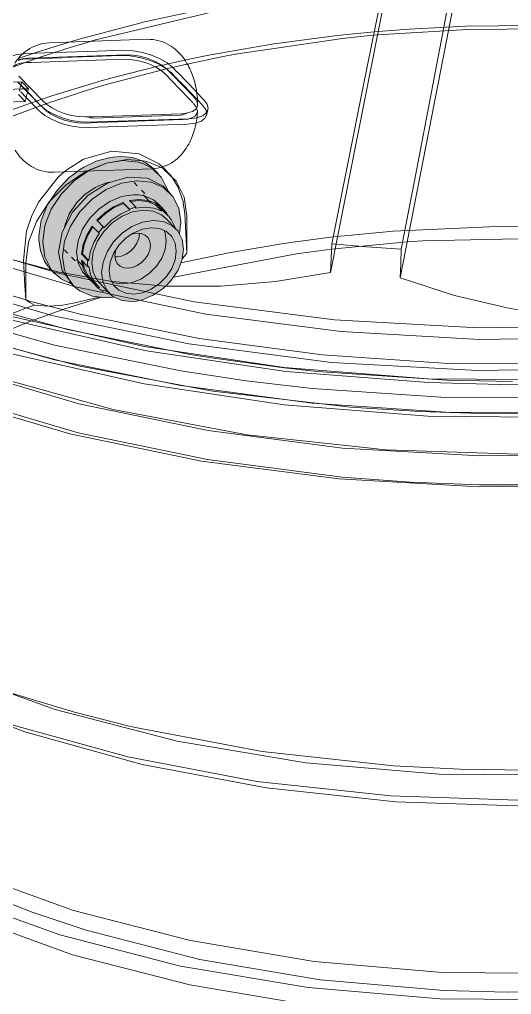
# Model space of a CAD drawing. Header units: metres. Extents: x -0.9 to 62, y -37.3 to 60.
# Drawn here: x 34.394 to 34.718, y 42.44 to 43.082 of the extents above; entities that cross this region are included whole.
import ezdxf

# ---------------------------------------------------------------- set-up
doc = ezdxf.new("R2010")
doc.units = ezdxf.units.M
doc.layers.add('P-PIPE', color=7, linetype='Continuous', lineweight=5)
doc.layers.add('P-SANR-FIXT', color=7, linetype='Continuous', lineweight=5)

# ---------------------------------------------------------------- blocks, each defined once
blk = doc.blocks.new('Caixa d_água de polietileno 1000 a 5000 Litros - Fortlev - 1000 L-3723394-3D_DT_05')
at = {"layer": 'P-SANR-FIXT', "true_color": 0x1d4581, "transparency": 33554560}
h = blk.add_hatch(color=156, dxfattribs=at)
h.paths.add_polyline_path([(12.01278, 42.89349), (12.0313, 42.89897), (12.02735, 42.89938), (12.0214, 42.89821), (12.01706, 42.89641), (12.01311, 42.89372)])
h.paths.add_polyline_path([(11.45857, 42.89636), (11.46083, 42.8969), (11.42152, 42.90575), (11.42454, 42.90317), (11.43231, 42.89977), (11.4422, 42.89889), (11.44649, 42.89947), (11.45207, 42.89703), (11.45724, 42.8965)])
h.paths.add_polyline_path([(11.13826, 43.01346), (11.13876, 43.01603), (11.13896, 43.02023), (11.1386, 43.02488), (11.13702, 43.03215), (11.13511, 43.03777), (11.13476, 43.03855), (11.11961, 43.05083), (11.11675, 43.05008), (11.11635, 43.05047), (11.11537, 43.05047), (11.11309, 43.0518), (11.11083, 43.05219), (11.10914, 43.05181), (11.10899, 43.05262), (11.10741, 43.05216), (11.10398, 43.05606), (11.09968, 43.05917), (11.09601, 43.06024), (11.09135, 43.05874), (11.11434, 43.0346), (11.11434, 43.03231), (11.13738, 43.01408)])
h.paths.add_polyline_path([(11.09832, 43.03137), (11.09512, 43.03868), (11.09071, 43.04626), (11.08537, 43.05261), (11.08126, 43.05584), (11.07679, 43.05714), (11.07134, 43.05545), (11.08745, 43.04034), (11.09663, 43.03276)])
h = blk.add_hatch(color=156, dxfattribs=at)
h.paths.add_polyline_path([(11.47353, 42.90108), (11.47954, 42.90534), (11.48035, 42.90653), (11.44293, 42.90994), (11.41414, 42.91466), (11.41511, 42.91369), (11.4615, 42.90334), (11.47316, 42.90115)])
h.paths.add_polyline_path([(11.1348, 43.03851), (11.13274, 43.04283), (11.13028, 43.04672), (11.12772, 43.0496), (11.12567, 43.05118), (11.12325, 43.05188), (11.12005, 43.05069), (11.13476, 43.03855)])
for points in [[(11.42292, 42.982), (11.47228, 42.98397), (11.46704, 42.98787), (11.46005, 42.99074), (11.45755, 42.99115), (11.45105, 42.99178), (11.4417, 42.99055), (11.43502, 42.98862), (11.42633, 42.98434), (11.423, 42.98206)], [(11.48067, 42.9065), (11.48499, 42.91108), (11.48932, 42.91812), (11.49161, 42.92411), (11.49251, 42.93084), (11.49159, 42.93719), (11.48965, 42.94107), (11.49065, 42.94855), (11.48925, 42.95785), (11.48544, 42.96546), (11.47895, 42.97227), (11.46863, 42.97749), (11.45578, 42.97815), (11.44168, 42.97382), (11.42974, 42.96624), (11.41923, 42.95472), (11.41264, 42.94199), (11.41029, 42.92871), (11.41286, 42.91647), (11.41419, 42.91494), (11.44835, 42.90925), (11.48035, 42.90653)], [(11.46126, 42.8968), (11.46658, 42.89793), (11.47353, 42.90108), (11.44746, 42.90627), (11.41504, 42.91341), (11.41939, 42.90766), (11.42152, 42.90591), (11.46083, 42.8969)]]:
    blk.add_hatch(color=156, dxfattribs=at).paths.add_polyline_path(points)
h = blk.add_hatch(color=156, dxfattribs=at)
h.paths.add_polyline_path([(12.21817, 42.83899), (12.21831, 42.83904), (12.22086, 42.86265), (12.21941, 42.86291), (12.21817, 42.86268), (12.20996, 42.85995), (12.20644, 42.85537), (12.20557, 42.85251), (12.20812, 42.85139), (12.21546, 42.84353), (12.21817, 42.83932)])
h.paths.add_polyline_path([(11.41903, 42.90806), (11.41668, 42.91109), (11.41252, 42.91738), (11.41029, 42.92871), (11.41307, 42.94283), (11.42004, 42.95573), (11.43056, 42.96676), (11.44267, 42.97436), (11.45594, 42.9782), (11.46921, 42.9772), (11.47946, 42.97175), (11.48225, 42.96882), (11.48213, 42.96964), (11.47794, 42.978), (11.47228, 42.98397), (11.47003, 42.98367), (11.42292, 42.982), (11.4182, 42.97863), (11.41546, 42.97597), (11.4088, 42.96882), (11.40234, 42.95831), (11.39869, 42.94839), (11.39728, 42.93761), (11.3975, 42.93558), (11.39856, 42.92909), (11.40148, 42.92231), (11.40617, 42.91646), (11.41275, 42.91081), (11.41849, 42.9083)])
at = {"layer": 'P-SANR-FIXT', "color": 8, "true_color": 0x808080}
blk.add_line((11.63494, 42.91186), (11.71637, 43.32887), dxfattribs=at)
at = {"layer": 'P-SANR-FIXT', "color": 157, "true_color": 0x4e6280}
for p, q in [((11.66496, 43.29815), (11.58908, 42.91543)), ((11.43377, 43.06829), (11.43041, 43.06731)), ((11.49482, 43.05263), (11.51741, 43.05735)), ((11.51741, 43.05735), (11.52641, 43.05907)), ((11.63951, 42.93564), (11.59206, 42.9311)), ((11.64956, 42.93631), (11.63966, 42.93565)), ((11.70089, 42.84172), (11.74831, 42.84212)), ((11.64184, 42.7774), (11.68714, 42.77567)), ((11.68726, 42.77567), (11.73276, 42.77556)), ((11.42086, 42.626), (11.45668, 42.6168)), ((11.39299, 42.49439), (11.35929, 42.50754)), ((11.42832, 42.48259), (11.39299, 42.49439)), ((11.74674, 42.44232), (11.70548, 42.44181))]:
    blk.add_line(p, q, dxfattribs=at)
at = {"layer": 'P-SANR-FIXT', "color": 167, "true_color": 0x355380}
for p, q in [((11.46484, 43.07991), (11.50561, 43.0888)), ((11.64086, 43.07569), (11.62045, 43.07414)), ((11.67813, 43.07752), (11.64087, 43.07569)), ((11.72059, 43.07805), (11.67824, 43.07752)), ((11.61741, 43.07158), (11.61999, 43.07181)), ((11.43041, 43.06731), (11.41345, 43.06213)), ((11.5519, 43.06599), (11.51141, 43.05895)), ((11.39684, 43.05666), (11.37402, 43.04848)), ((11.4132, 43.06205), (11.4077, 43.06028)), ((11.51135, 43.05894), (11.49503, 43.05559)), ((11.48525, 43.05046), (11.49355, 43.05235)), ((11.49475, 43.05553), (11.49347, 43.05526)), ((11.49376, 43.0524), (11.49482, 43.05263)), ((11.4058, 43.02781), (11.42045, 43.03264)), ((11.42059, 43.03269), (11.42843, 43.03514)), ((11.39873, 43.02535), (11.40202, 43.0265)), ((11.40248, 43.02666), (11.40463, 43.02741)), ((11.40474, 43.02744), (11.4058, 43.02781)), ((11.37526, 43.01663), (11.39526, 43.02412)), ((11.42797, 42.98177), (11.42904, 42.98233)), ((11.47685, 42.98499), (11.4792, 42.98358)), ((11.48374, 42.97975), (11.47846, 42.98526)), ((11.49329, 42.95404), (11.49192, 42.963)), ((11.49295, 42.96494), (11.49473, 42.95255)), ((11.49473, 42.95255), (11.49473, 42.92805)), ((11.76736, 42.94447), (11.70345, 42.94582)), ((11.5909, 42.93879), (11.56616, 42.93558)), ((11.52334, 42.92852), (11.49071, 42.92177)), ((11.49208, 42.92488), (11.49473, 42.92805)), ((11.59206, 42.9311), (11.59001, 42.93085)), ((11.38722, 42.92336), (11.38768, 42.91513)), ((11.38867, 42.91486), (11.38867, 42.92187)), ((11.49165, 42.92438), (11.49192, 42.92469)), ((11.43845, 42.89927), (11.413, 42.89103)), ((11.55858, 42.85262), (11.51223, 42.85894)), ((11.70887, 42.84367), (11.66582, 42.84448))]:
    blk.add_line(p, q, dxfattribs=at)
at = {"layer": 'P-SANR-FIXT', "color": 167, "true_color": 0x284b80}
for p, q in [((11.62045, 43.07414), (11.61788, 43.07391)), ((11.39599, 43.06039), (11.41666, 43.06689)), ((11.39407, 43.05976), (11.39596, 43.06038)), ((11.4077, 43.06028), (11.39694, 43.0567)), ((11.47821, 43.05183), (11.4447, 43.04334)), ((11.48117, 43.04949), (11.48506, 43.05041)), ((11.49208, 43.05496), (11.48243, 43.05281)), ((11.49331, 43.05522), (11.49237, 43.05502)), ((11.44069, 43.04222), (11.43588, 43.04086)), ((11.44467, 43.04333), (11.44076, 43.04224)), ((11.40592, 43.0317), (11.39958, 43.02959)), ((11.39237, 43.02713), (11.37457, 43.0207)), ((11.39526, 43.02412), (11.39822, 43.02517)), ((11.39932, 43.0295), (11.39573, 43.02829)), ((11.47845, 42.98527), (11.47622, 42.98705)), ((11.41473, 42.98233), (11.41419, 42.98189)), ((11.48416, 42.97921), (11.48374, 42.97975)), ((11.59363, 42.93911), (11.5909, 42.93879)), ((11.38867, 42.89737), (11.38867, 42.91486)), ((11.41275, 42.89095), (11.39192, 42.88343)), ((11.39175, 42.88337), (11.36053, 42.87064))]:
    blk.add_line(p, q, dxfattribs=at)
at = {"layer": 'P-SANR-FIXT', "color": 167, "true_color": 0x224780}
for p, q in [((11.38481, 43.05663), (11.38514, 43.05674)), ((11.38541, 43.05684), (11.38714, 43.05743)), ((11.38728, 43.05748), (11.38875, 43.05798)), ((11.38894, 43.05804), (11.39024, 43.05848)), ((11.3905, 43.05857), (11.39394, 43.05972)), ((11.4797, 43.05218), (11.47823, 43.05184)), ((11.48243, 43.05281), (11.47982, 43.05221)), ((11.39561, 43.02824), (11.39237, 43.02713)), ((11.38863, 42.89193), (11.34636, 42.87489)), ((11.39437, 42.89401), (11.38883, 42.89201)), ((11.39437, 42.89401), (11.40313, 42.89329))]:
    blk.add_line(p, q, dxfattribs=at)
at = {"layer": 'P-SANR-FIXT', "color": 8, "true_color": 0x808080}
for points in [[(11.0412, 43.06538, 0), (11.09104, 43.02088, 0), (11.1507, 42.98016, 0), (11.21922, 42.94384, 0), (11.29552, 42.91251, 0), (11.37841, 42.88665, 0), (11.46658, 42.86667, 0), (11.55863, 42.85289, 0), (11.65312, 42.84552, 0), (11.74855, 42.84469, 0)], [(11.07185, 43.08968, 0), (11.12161, 43.04553, 0), (11.18149, 43.0053, 0), (11.25047, 42.96969, 0), (11.32735, 42.9393, 0), (11.41084, 42.91466, 0), (11.49949, 42.89619, 0), (11.5918, 42.8842, 0), (11.68618, 42.8789, 0), (11.78102, 42.88038, 0), (11.87469, 42.88862, 0), (11.96559, 42.90346, 0), (12.05218, 42.92467, 0), (12.13296, 42.95187, 0), (12.20655, 42.9846, 0), (12.27169, 43.0223, 0), (12.32728, 43.06433, 0), (12.37236, 43.10997, 0), (12.40615, 43.15843, 0), (12.42808, 43.20888, 0), (12.43778, 43.26047, 0), (12.43507, 43.31232, 0), (12.42001, 43.36352, 0)], [(11.67654, 43.34777, 0), (11.66423, 43.29628, 0), (11.653, 43.24463, 0), (11.64219, 43.19294, 0), (11.63159, 43.14124, 0), (11.62112, 43.08952, 0), (11.61072, 43.0378, 0), (11.60037, 42.98607, 0), (11.59005, 42.93434, 0)], [(11.63568, 42.93079, 0), (11.64561, 42.98255, 0), (11.6555, 43.03431, 0), (11.66534, 43.08608, 0), (11.6751, 43.13785, 0), (11.68475, 43.18962, 0), (11.69419, 43.24142, 0), (11.7032, 43.29324, 0), (11.7111, 43.34507, 0)], [(11.0412, 43.04077, 0), (11.09104, 42.99628, 0), (11.1507, 42.95555, 0), (11.21922, 42.91924, 0), (11.29552, 42.8879, 0), (11.37841, 42.86204, 0), (11.46658, 42.84206, 0), (11.55863, 42.82828, 0), (11.65312, 42.82092, 0), (11.74855, 42.82008, 0), (11.84342, 42.82579, 0), (11.93623, 42.83796, 0), (12.02552, 42.85639, 0), (12.10988, 42.88079, 0), (12.18798, 42.91077, 0), (12.25859, 42.94587, 0), (12.32059, 42.98554, 0), (12.37301, 43.02913, 0), (12.41502, 43.07598, 0), (12.44596, 43.12533, 0), (12.46535, 43.17642, 0), (12.47286, 43.22842, 0), (12.47294, 43.23732, 0)], [(11.58908, 42.91543, 0), (11.55305, 42.90949, 0), (11.51692, 42.90648, 0), (11.48098, 42.90647, 0), (11.4455, 42.90949, 0), (11.41077, 42.91554, 0), (11.37705, 42.92457, 0), (11.3446, 42.93653, 0), (11.31365, 42.95131, 0), (11.28442, 42.96878, 0), (11.25709, 42.9888, 0), (11.23183, 43.01117, 0)], [(12.04588, 42.81948, 0), (12.04443, 42.81906, 0), (11.95983, 42.79834, 0), (11.871, 42.78383, 0), (11.77946, 42.77578, 0), (11.68679, 42.77434, 0), (11.59456, 42.77952, 0), (11.50437, 42.79123, 0), (11.41774, 42.80928, 0), (11.33616, 42.83336, 0), (11.26102, 42.86305, 0), (11.19363, 42.89785, 0), (11.13511, 42.93716, 0), (11.08905, 42.97769, 0)], [(12.0269, 42.94919, 0), (11.99537, 42.93125, 0), (11.96228, 42.91595, 0), (11.92784, 42.90344, 0), (11.89229, 42.89384, 0), (11.85587, 42.88725, 0), (11.81887, 42.88372, 0), (11.78157, 42.88329, 0), (11.74425, 42.88595, 0), (11.70719, 42.89165, 0), (11.67066, 42.90032, 0), (11.63494, 42.91186, 0)], [(11.59005, 42.93434, 0), (11.58956, 42.92489, 0), (11.58908, 42.91543, 0)], [(11.59005, 42.93434, 0), (11.61281, 42.93236, 0), (11.63568, 42.93079, 0)], [(11.63494, 42.91186, 0), (11.63531, 42.92132, 0), (11.63568, 42.93079, 0)], [(12.14685, 42.65715, 0), (12.13291, 42.65065, 0), (12.05993, 42.62198, 0), (11.98049, 42.599, 0), (11.89606, 42.58215, 0), (11.80823, 42.57174, 0), (11.71862, 42.56797, 0), (11.62891, 42.5709, 0), (11.54076, 42.58048, 0), (11.45582, 42.59653, 0), (11.37566, 42.61876, 0), (11.3018, 42.64675, 0), (11.23559, 42.67997, 0), (11.17827, 42.71781, 0), (11.13091, 42.75956, 0)], [(11.31704, 42.64002, 0), (11.38817, 42.61307, 0), (11.46535, 42.59167, 0), (11.54714, 42.57621, 0), (11.63202, 42.56698, 0), (11.71841, 42.56416, 0), (11.8047, 42.56779, 0), (11.88928, 42.57782, 0), (11.97057, 42.59404, 0), (12.04707, 42.61617, 0), (12.11734, 42.64378, 0)], [(12.14675, 42.53401, 0), (12.14208, 42.53149, 0), (12.07502, 42.50056, 0), (12.00058, 42.47516, 0), (11.92029, 42.45581, 0), (11.83578, 42.4429, 0), (11.74877, 42.4367, 0), (11.66103, 42.43733, 0), (11.57435, 42.44478, 0), (11.49049, 42.45889, 0), (11.41116, 42.47939, 0), (11.33797, 42.50585, 0), (11.27241, 42.53773, 0), (11.21583, 42.57439, 0), (11.16936, 42.61508, 0)], [(11.18439, 42.59831, 0), (11.22958, 42.55875, 0), (11.2846, 42.52311, 0), (11.34834, 42.4921, 0), (11.4195, 42.46638, 0), (11.49664, 42.44645, 0), (11.57818, 42.43272, 0), (11.66247, 42.42548, 0), (11.74778, 42.42487, 0), (11.83239, 42.4309, 0), (11.91456, 42.44345, 0), (11.99263, 42.46226, 0), (12.065, 42.48696, 0), (12.13021, 42.51704, 0), (12.14688, 42.52627, 0)]]:
    blk.add_polyline3d(points, dxfattribs=at)
at = {"layer": 'P-SANR-FIXT', "color": 157, "true_color": 0x4e6280}
for points in [[(11.28096, 42.92699, 0), (11.32096, 42.91224, 0), (11.40583, 42.8872, 0), (11.49596, 42.86842, 0), (11.58979, 42.85623, 0), (11.68573, 42.85084, 0), (11.78214, 42.85234, 0), (11.87737, 42.86071, 0), (11.96978, 42.87581, 0), (12.0578, 42.89736, 0), (12.13992, 42.92501, 0), (12.21473, 42.95829, 0), (12.28095, 42.99662, 0), (12.33746, 43.03934, 0), (12.38328, 43.08573, 0), (12.41764, 43.135, 0)], [(11.59193, 43.0994, 0), (11.5117, 43.08707, 0), (11.43377, 43.06829, 0)], [(11.61999, 43.07181, 0), (11.67918, 43.07537, 0), (11.73109, 43.07576, 0)], [(11.52655, 43.05909, 0), (11.59711, 43.06952, 0), (11.61729, 43.07157, 0)], [(11.53356, 42.84419, 0), (11.49076, 42.85065, 0), (11.4076, 42.86763, 0), (11.32867, 42.88983, 0), (11.25505, 42.91694, 0), (11.18776, 42.94859, 0), (11.12773, 42.98433, 0), (11.07579, 43.02368, 0)], [(11.07579, 43.01401, 0), (11.12773, 42.97466, 0), (11.18776, 42.93892, 0), (11.25505, 42.90727, 0), (11.32867, 42.88016, 0), (11.4076, 42.85796, 0), (11.49076, 42.84098, 0), (11.57698, 42.82945, 0), (11.66509, 42.82353, 0), (11.75385, 42.82331, 0), (11.84205, 42.82878, 0), (11.92847, 42.83987, 0), (12.01191, 42.85643, 0)], [(11.07579, 43.01367, 0), (11.13002, 42.97279, 0), (11.19301, 42.93582, 0), (11.26379, 42.90334, 0), (11.3413, 42.87583, 0), (11.42437, 42.8537, 0), (11.51178, 42.83728, 0), (11.60219, 42.82683, 0), (11.64798, 42.82389, 0)], [(11.12639, 42.97093, 0), (11.14681, 42.95429, 0), (11.20414, 42.91578, 0), (11.27018, 42.88169, 0), (11.34379, 42.85259, 0), (11.42371, 42.82901, 0), (11.50859, 42.81132, 0), (11.59696, 42.79984, 0), (11.68732, 42.79477, 0), (11.77812, 42.79618, 0), (11.8678, 42.80407, 0), (11.95483, 42.81828, 0), (12.01302, 42.83178, 0)], [(11.82181, 42.93247, 0), (11.81752, 42.93292, 0), (11.73377, 42.93806, 0), (11.64956, 42.93631, 0)], [(11.86897, 42.88078, 0), (11.77861, 42.87284, 0), (11.68712, 42.87141, 0), (11.59608, 42.87652, 0), (11.50704, 42.88809, 0), (11.42152, 42.90591, 0), (11.34098, 42.92968, 0)], [(11.58977, 42.93082, 0), (11.56677, 42.92773, 0), (11.48724, 42.91249, 0), (11.48562, 42.9121, 0)], [(11.25958, 42.92436, 0), (11.29827, 42.90949, 0), (11.38062, 42.8838, 0), (11.4682, 42.86395, 0), (11.55965, 42.85026, 0), (11.65351, 42.84295, 0), (11.70081, 42.84172, 0)], [(11.28643, 42.87741, 0), (11.36306, 42.84838, 0), (11.44621, 42.82533, 0), (11.53432, 42.80867, 0), (11.62577, 42.79873, 0), (11.71883, 42.79569, 0), (11.81179, 42.79961, 0), (11.90291, 42.81041, 0), (11.99049, 42.82788, 0), (12.0122, 42.83341, 0)], [(11.26923, 42.86277, 0), (11.343, 42.83362, 0), (11.4231, 42.80998, 0), (11.50815, 42.79225, 0)], [(11.64811, 42.82388, 0), (11.69426, 42.82249, 0), (11.78662, 42.82433, 0), (11.87787, 42.83233, 0), (11.96665, 42.84636, 0), (12.02566, 42.85942, 0)], [(11.92847, 42.84954, 0), (11.84205, 42.83845, 0), (11.75385, 42.83298, 0), (11.66509, 42.8332, 0), (11.57698, 42.83912, 0), (11.53356, 42.84419, 0)], [(11.50815, 42.79225, 0), (11.59671, 42.78075, 0), (11.64184, 42.7774, 0)], [(11.32263, 42.6594, 0), (11.33417, 42.65443, 0), (11.4081, 42.6277, 0), (11.48824, 42.607, 0), (11.57295, 42.59274, 0), (11.66051, 42.58522, 0)], [(11.34518, 42.65067, 0), (11.38225, 42.63763, 0), (11.42086, 42.626, 0)], [(11.18531, 42.62725, 0), (11.23041, 42.58775, 0), (11.28534, 42.55217, 0), (11.34897, 42.52122, 0), (11.42001, 42.49554, 0), (11.49702, 42.47564, 0), (11.57842, 42.46194, 0), (11.66256, 42.45471, 0), (11.74772, 42.4541, 0), (11.83218, 42.46012, 0), (11.91421, 42.47265, 0), (11.99215, 42.49143, 0), (12.0644, 42.51608, 0)], [(11.66051, 42.58522, 0), (11.74914, 42.58458, 0), (11.83703, 42.59085, 0), (11.92239, 42.60388, 0), (12.0035, 42.62343, 0)], [(11.45669, 42.6168, 0), (11.46084, 42.61583, 0), (11.54412, 42.60009, 0), (11.63055, 42.5907, 0), (11.67444, 42.58844, 0)], [(11.67444, 42.58844, 0), (11.71851, 42.58783, 0), (11.80637, 42.59153, 0)], [(11.70534, 42.44181, 0), (11.66399, 42.44291, 0), (11.58223, 42.44994, 0), (11.50314, 42.46325, 0), (11.42832, 42.48259, 0)]]:
    blk.add_polyline3d(points, dxfattribs=at)
at = {"layer": 'P-SANR-FIXT', "color": 167, "true_color": 0x355380}
for points in [[(11.41666, 43.06689, 0), (11.42533, 43.06945, 0), (11.46465, 43.07986, 0)], [(11.61788, 43.07391, 0), (11.59353, 43.07149, 0), (11.55203, 43.06601, 0)], [(11.42846, 43.03515, 0), (11.44168, 43.0391, 0), (11.48117, 43.04949, 0)], [(11.11187, 43.03428, 0), (11.16097, 42.99741, 0), (11.21761, 42.96392, 0), (11.28101, 42.93426, 0), (11.3503, 42.90884, 0), (11.39028, 42.89689, 0)], [(11.38867, 42.92187, 0), (11.39047, 42.93539, 0), (11.39577, 42.94904, 0), (11.4042, 42.96189, 0), (11.41518, 42.97305, 0), (11.42774, 42.98164, 0)], [(11.41411, 42.98183, 0), (11.41001, 42.97821, 0), (11.39707, 42.96173, 0), (11.39247, 42.95237, 0)], [(11.47929, 42.98352, 0), (11.48763, 42.97561, 0), (11.49293, 42.96503, 0)], [(11.49187, 42.96322, 0), (11.48892, 42.97149, 0), (11.48436, 42.97895, 0)], [(11.41606, 42.87791, 0), (11.33948, 42.89942, 0), (11.26802, 42.92569, 0), (11.20268, 42.95634, 0)], [(11.49473, 42.92805, 0), (11.49401, 42.94104, 0), (11.49329, 42.95404, 0)], [(11.3924, 42.95219, 0), (11.38923, 42.94266, 0), (11.38722, 42.92336, 0)], [(11.70339, 42.94582, 0), (11.63024, 42.94263, 0), (11.59377, 42.93912, 0)], [(11.56598, 42.93556, 0), (11.55841, 42.93445, 0), (11.52343, 42.92853, 0)], [(11.39051, 42.89682, 0), (11.42454, 42.88802, 0), (11.50272, 42.87207, 0), (11.58376, 42.86122, 0), (11.66657, 42.8556, 0), (11.75002, 42.8553, 0), (11.79146, 42.85714, 0)], [(11.51207, 42.85896, 0), (11.49673, 42.86145, 0), (11.41606, 42.87791, 0)], [(11.66582, 42.84448, 0), (11.58037, 42.85025, 0), (11.55877, 42.8526, 0)]]:
    blk.add_polyline3d(points, dxfattribs=at)
at = {"layer": 'P-SANR-FIXT', "color": 167, "true_color": 0x284b80}
for points in [[(11.43567, 43.0408, 0), (11.43328, 43.04012, 0), (11.40594, 43.0317, 0)], [(11.47603, 42.98719, 0), (11.46323, 42.99361, 0), (11.44521, 42.99529, 0), (11.42669, 42.98993, 0), (11.41495, 42.9825, 0)], [(11.42904, 42.98233, 0), (11.4417, 42.98745, 0), (11.45543, 42.98971, 0), (11.46574, 42.98894, 0)], [(11.46593, 42.98891, 0), (11.46822, 42.98839, 0), (11.47677, 42.98504, 0)], [(11.38768, 42.91513, 0), (11.38794, 42.91037, 0), (11.38867, 42.89737, 0)], [(11.41169, 42.8938, 0), (11.42106, 42.89555, 0), (11.43486, 42.89879, 0), (11.43669, 42.89927, 0)], [(11.40313, 42.89329, 0), (11.4074, 42.89337, 0), (11.41153, 42.89378, 0)]]:
    blk.add_polyline3d(points, dxfattribs=at)
at = {"layer": 'P-SANR-FIXT', "color": 167, "true_color": 0x224780}
blk.add_polyline3d([(11.38867, 42.89737, 0), (11.39148, 42.89564, 0), (11.39437, 42.89401, 0)], dxfattribs=at)
blk = doc.blocks.new('Adaptador Soldavel com Anel para Caixa Dagua - Fortlev - Standard-V41-3D_DT_05')
at = {"layer": 'P-PIPE', "color": 156, "true_color": 0x193c70}
for p, q in [((11.46263, 42.98808), (11.45253, 42.98912)), ((11.46119, 42.99042), (11.46567, 42.98868)), ((11.46497, 42.98737), (11.46263, 42.98808)), ((11.47129, 42.98428), (11.46519, 42.98729)), ((11.42305, 42.9823), (11.42359, 42.98266)), ((11.43073, 42.98278), (11.43023, 42.9825)), ((11.47179, 42.98395), (11.47143, 42.9842)), ((11.47209, 42.98431), (11.47237, 42.98405))]:
    blk.add_line(p, q, dxfattribs=at)
at = {"layer": 'P-PIPE', "color": 169, "true_color": 0x153360}
for p, q in [((11.41936, 42.97958), (11.4182, 42.97863)), ((11.41936, 42.97958), (11.42286, 42.98217)), ((11.47237, 42.98405), (11.47289, 42.98354)), ((11.47315, 42.98328), (11.47315, 42.98327)), ((11.4182, 42.97863), (11.41706, 42.97766)), ((11.43441, 42.97134), (11.43589, 42.9721)), ((11.40127, 42.94626), (11.39985, 42.93558)), ((11.39727, 42.93824), (11.39728, 42.93761)), ((11.39728, 42.9375), (11.3973, 42.93699)), ((11.40511, 42.91741), (11.40337, 42.9194)), ((11.4068, 42.91572), (11.41168, 42.91138))]:
    blk.add_line(p, q, dxfattribs=at)
at = {"layer": 'P-PIPE', "color": 158, "true_color": 0x0e2240}
for p, q in [((11.47572, 42.98062), (11.47315, 42.98328)), ((11.46201, 42.9725), (11.46, 42.97458)), ((11.47921, 42.97134), (11.4712, 42.97483)), ((11.46692, 42.96742), (11.46476, 42.96966)), ((11.47089, 42.96138), (11.46595, 42.96649)), ((11.48337, 42.9679), (11.4808, 42.97056)), ((11.44689, 42.95821), (11.45292, 42.96094)), ((11.45263, 42.96151), (11.45684, 42.95716)), ((11.45292, 42.96094), (11.45263, 42.96151)), ((11.45713, 42.95659), (11.45292, 42.96094)), ((11.45848, 42.96119), (11.45696, 42.96276)), ((11.46117, 42.95841), (11.4586, 42.96107)), ((11.47386, 42.96025), (11.47415, 42.96099)), ((11.47807, 42.95591), (11.47386, 42.96025)), ((11.47415, 42.96099), (11.47836, 42.95664)), ((11.47887, 42.95746), (11.47584, 42.96058)), ((11.47584, 42.96058), (11.47721, 42.95899)), ((11.45686, 42.95712), (11.45713, 42.95659)), ((11.4586, 42.95774), (11.4569, 42.95718)), ((11.46117, 42.95841), (11.45899, 42.95786)), ((11.46088, 42.95768), (11.46117, 42.95841)), ((11.48128, 42.95477), (11.47721, 42.95898)), ((11.47721, 42.95898), (11.47997, 42.95621)), ((11.47836, 42.95664), (11.47807, 42.95591)), ((11.4825, 42.95255), (11.47829, 42.9569)), ((11.48073, 42.95416), (11.48142, 42.95463)), ((11.48251, 42.95254), (11.48073, 42.95416)), ((11.4812, 42.95449), (11.48204, 42.95303)), ((11.49065, 42.94855), (11.48932, 42.9577)), ((11.43592, 42.9493), (11.43544, 42.9498)), ((11.43965, 42.94545), (11.43612, 42.9491)), ((11.48128, 42.95065), (11.48092, 42.95102)), ((11.48235, 42.94933), (11.48152, 42.95037)), ((11.48747, 42.94426), (11.48153, 42.9504)), ((11.48989, 42.94108), (11.49065, 42.94855)), ((11.43239, 42.94601), (11.43659, 42.94167)), ((11.43663, 42.94166), (11.43728, 42.94159)), ((11.43994, 42.94488), (11.43965, 42.94545)), ((11.46202, 42.94136), (11.46466, 42.94112)), ((11.46342, 42.94068), (11.46341, 42.94125)), ((11.41423, 42.93028), (11.41624, 42.92819)), ((11.49163, 42.92411), (11.49251, 42.93084)), ((11.41881, 42.92554), (11.42115, 42.92312)), ((11.42212, 42.92406), (11.42706, 42.91896)), ((11.42947, 42.92332), (11.42526, 42.92767)), ((11.42526, 42.92767), (11.42595, 42.9276)), ((11.42533, 42.92349), (11.42947, 42.91922)), ((11.43016, 42.92325), (11.42595, 42.9276)), ((11.43016, 42.92325), (11.42947, 42.92332)), ((11.40511, 42.91741), (11.40768, 42.91476)), ((11.42947, 42.91922), (11.43016, 42.91969)), ((11.41757, 42.90936), (11.42014, 42.9067)), ((11.42768, 42.914), (11.43063, 42.91096)), ((11.43066, 42.91093), (11.4288, 42.91321)), ((11.43239, 42.90934), (11.43072, 42.91086)), ((11.43307, 42.90981), (11.43099, 42.91175)), ((11.4313, 42.91142), (11.43269, 42.90998)), ((11.43228, 42.91165), (11.43358, 42.90944)), ((11.43239, 42.90934), (11.43281, 42.90963)), ((11.43659, 42.90499), (11.43239, 42.90934)), ((11.43309, 42.90957), (11.43551, 42.90707)), ((11.43728, 42.90546), (11.43338, 42.9095)), ((11.43367, 42.90931), (11.43728, 42.90546)), ((11.43566, 42.91029), (11.43703, 42.90866)), ((11.44495, 42.90959), (11.44542, 42.90937)), ((11.43728, 42.90546), (11.43659, 42.90499)), ((11.43709, 42.9086), (11.44364, 42.90183)), ((11.43709, 42.9086), (11.43805, 42.90768)), ((11.43965, 42.90298), (11.43994, 42.90372)), ((11.43994, 42.90372), (11.44328, 42.90229))]:
    blk.add_line(p, q, dxfattribs=at)
at = {"layer": 'P-PIPE', "color": 156, "true_color": 0x193c70}
for points in [[(11.42361, 42.98268, 0), (11.42696, 42.98477, 0), (11.43502, 42.98862, 0), (11.44323, 42.99099, 0)], [(11.45253, 42.98912, 0), (11.4417, 42.98734, 0), (11.43087, 42.98285, 0)], [(11.44348, 42.99104, 0), (11.45129, 42.9918, 0), (11.45889, 42.99101, 0)], [(11.46119, 42.99042, 0), (11.46005, 42.99074, 0), (11.45889, 42.99101, 0)], [(11.466, 42.98851, 0), (11.46772, 42.98757, 0), (11.47206, 42.98434, 0)]]:
    blk.add_polyline3d(points, dxfattribs=at)
at = {"layer": 'P-PIPE', "color": 169, "true_color": 0x153360}
for points in [[(11.42995, 42.98235, 0), (11.42077, 42.97597, 0), (11.41211, 42.96717, 0)], [(11.48235, 42.96888, 0), (11.48213, 42.96964, 0), (11.47794, 42.978, 0), (11.47179, 42.98395, 0)], [(11.3973, 42.9395, 0), (11.39887, 42.94956, 0), (11.40288, 42.95968, 0), (11.40907, 42.96924, 0), (11.41706, 42.97766, 0)], [(11.43609, 42.9722, 0), (11.4417, 42.97436, 0), (11.44396, 42.97493, 0)], [(11.41211, 42.96717, 0), (11.40545, 42.95703, 0), (11.40127, 42.94626, 0)], [(11.42193, 42.96096, 0), (11.42762, 42.96671, 0), (11.43441, 42.97134, 0)], [(11.41415, 42.9452, 0), (11.41451, 42.94673, 0), (11.41732, 42.95397, 0), (11.42179, 42.96079, 0)], [(11.3973, 42.9395, 0), (11.39728, 42.93887, 0), (11.39727, 42.93825, 0)], [(11.40319, 42.91963, 0), (11.401, 42.92297, 0), (11.39836, 42.92958, 0), (11.3973, 42.93699, 0)], [(11.39985, 42.93558, 0), (11.40127, 42.92573, 0), (11.40545, 42.91738, 0), (11.40679, 42.91572, 0)], [(11.41176, 42.91132, 0), (11.41211, 42.91109, 0), (11.41891, 42.90784, 0)], [(11.42084, 42.90601, 0), (11.42425, 42.90329, 0), (11.43231, 42.89977, 0)], [(11.43231, 42.89977, 0), (11.44169, 42.8988, 0), (11.44634, 42.89925, 0)], [(11.44524, 42.90038, 0), (11.44649, 42.89947, 0), (11.45207, 42.89703, 0), (11.45857, 42.89636, 0), (11.46123, 42.89659, 0)]]:
    blk.add_polyline3d(points, dxfattribs=at)
at = {"layer": 'P-PIPE', "color": 158, "true_color": 0x0e2240}
for points in [[(11.44239, 42.97427, 0), (11.42974, 42.96624, 0), (11.41939, 42.95503, 0), (11.41264, 42.94199, 0), (11.41029, 42.92871, 0)], [(11.47095, 42.9749, 0), (11.46182, 42.9758, 0), (11.45175, 42.97415, 0), (11.44169, 42.96998, 0), (11.43231, 42.96358, 0), (11.42425, 42.9554, 0), (11.41807, 42.94598, 0), (11.41419, 42.93597, 0), (11.41286, 42.92605, 0)], [(11.46906, 42.97738, 0), (11.46863, 42.97749, 0), (11.45594, 42.9782, 0), (11.44243, 42.97429, 0)], [(11.48139, 42.96993, 0), (11.47898, 42.97225, 0), (11.46925, 42.97732, 0)], [(11.42214, 42.92874, 0), (11.42315, 42.93629, 0), (11.42611, 42.94391, 0), (11.43082, 42.95108, 0), (11.43695, 42.95731, 0), (11.44409, 42.96218, 0), (11.45175, 42.96535, 0), (11.45942, 42.96661, 0), (11.46278, 42.96652, 0)], [(11.46291, 42.96651, 0), (11.46656, 42.96588, 0), (11.47269, 42.96319, 0), (11.47583, 42.9606, 0)], [(11.48927, 42.95787, 0), (11.48544, 42.96546, 0), (11.47926, 42.97131, 0)], [(11.43544, 42.9498, 0), (11.44062, 42.95469, 0), (11.44644, 42.95865, 0), (11.45263, 42.96151, 0)], [(11.45696, 42.96276, 0), (11.46315, 42.96349, 0), (11.46897, 42.96289, 0), (11.47415, 42.96099, 0)], [(11.45759, 42.96222, 0), (11.46288, 42.96279, 0), (11.4687, 42.96219, 0), (11.47386, 42.96025, 0)], [(11.4813, 42.95062, 0), (11.47807, 42.95338, 0), (11.47248, 42.95583, 0), (11.46598, 42.9565, 0), (11.459, 42.95535, 0), (11.45203, 42.95246, 0), (11.44552, 42.94803, 0), (11.43994, 42.94236, 0), (11.43566, 42.93583, 0), (11.43296, 42.92889, 0), (11.43205, 42.92201, 0)], [(11.43591, 42.94942, 0), (11.44089, 42.95414, 0), (11.44671, 42.95811, 0)], [(11.45713, 42.95659, 0), (11.45092, 42.95376, 0), (11.4451, 42.94979, 0), (11.43994, 42.94488, 0)], [(11.47807, 42.95591, 0), (11.47291, 42.95784, 0), (11.46709, 42.95844, 0), (11.46088, 42.95768, 0)], [(11.48142, 42.95463, 0), (11.47995, 42.9557, 0), (11.47836, 42.95664, 0)], [(11.46555, 42.94859, 0), (11.45857, 42.9457, 0), (11.45207, 42.94127, 0), (11.44649, 42.93559, 0), (11.4422, 42.92906, 0), (11.43951, 42.92213, 0), (11.43859, 42.91525, 0)], [(11.4889, 42.94257, 0), (11.48461, 42.94662, 0), (11.47903, 42.94906, 0), (11.47253, 42.94974, 0), (11.46568, 42.94862, 0)], [(11.48702, 42.94466, 0), (11.48675, 42.9455, 0), (11.48434, 42.95031, 0), (11.48276, 42.95227, 0)], [(11.42526, 42.92767, 0), (11.42639, 42.93387, 0), (11.4288, 42.94007, 0), (11.43239, 42.94601, 0)], [(11.42595, 42.9276, 0), (11.42705, 42.9338, 0), (11.42946, 42.94001, 0), (11.4328, 42.94556, 0)], [(11.43728, 42.94159, 0), (11.43367, 42.93566, 0), (11.43126, 42.92945, 0), (11.43016, 42.92325, 0)], [(11.43965, 42.94545, 0), (11.43806, 42.94359, 0), (11.43677, 42.9419, 0)], [(11.45856, 42.94088, 0), (11.45983, 42.94161, 0), (11.46555, 42.94398, 0)], [(11.4586, 42.94074, 0), (11.459, 42.94087, 0), (11.46193, 42.94136, 0)], [(11.46484, 42.94107, 0), (11.46725, 42.94001, 0), (11.46911, 42.93826, 0), (11.47027, 42.93593, 0), (11.47067, 42.93319, 0)], [(11.46556, 42.94399, 0), (11.47127, 42.94492, 0), (11.4766, 42.94437, 0), (11.48117, 42.94237, 0)], [(11.4811, 42.9362, 0), (11.48035, 42.9414, 0), (11.47966, 42.94322, 0)], [(11.48118, 42.94237, 0), (11.48469, 42.93905, 0), (11.4869, 42.93464, 0), (11.48765, 42.92944, 0)], [(11.49251, 42.93084, 0), (11.49159, 42.93719, 0), (11.489, 42.94243, 0)], [(11.44345, 42.91666, 0), (11.44421, 42.92229, 0), (11.44641, 42.92798, 0), (11.44993, 42.93333, 0), (11.4545, 42.93798, 0), (11.45838, 42.94077, 0)], [(11.44558, 42.9093, 0), (11.44796, 42.90849, 0), (11.45328, 42.90794, 0), (11.459, 42.90888, 0), (11.46472, 42.91124, 0), (11.47005, 42.91488, 0), (11.47463, 42.91953, 0), (11.47814, 42.92488, 0), (11.48035, 42.93057, 0), (11.4811, 42.9362, 0)], [(11.4548, 42.92751, 0), (11.45759, 42.92942, 0), (11.46, 42.93187, 0), (11.46186, 42.9347, 0), (11.46302, 42.9377, 0), (11.46342, 42.94068, 0)], [(11.41029, 42.92871, 0), (11.41264, 42.91679, 0), (11.41939, 42.90766, 0)], [(11.42854, 42.91317, 0), (11.42611, 42.91586, 0), (11.42315, 42.92177, 0), (11.42214, 42.92874, 0)], [(11.48765, 42.92944, 0), (11.4869, 42.9238, 0), (11.48469, 42.91812, 0), (11.48118, 42.91276, 0), (11.4766, 42.90811, 0), (11.47127, 42.90448, 0), (11.46555, 42.90211, 0), (11.45983, 42.90117, 0), (11.4545, 42.90172, 0), (11.44993, 42.90373, 0), (11.44641, 42.90705, 0), (11.44421, 42.91146, 0), (11.44345, 42.91666, 0)], [(11.44734, 42.92644, 0), (11.44773, 42.92941, 0), (11.44819, 42.93083, 0)], [(11.47067, 42.93319, 0), (11.47027, 42.93021, 0), (11.46911, 42.92721, 0), (11.46725, 42.92438, 0), (11.46484, 42.92193, 0), (11.46202, 42.92001, 0), (11.459, 42.91876, 0), (11.45598, 42.91826, 0), (11.45317, 42.91855, 0), (11.45075, 42.91961, 0)], [(11.41286, 42.92605, 0), (11.41419, 42.9169, 0), (11.41807, 42.90914, 0), (11.42084, 42.90601, 0)], [(11.42868, 42.91338, 0), (11.42639, 42.91802, 0), (11.42528, 42.92342, 0)], [(11.43074, 42.91202, 0), (11.42946, 42.91366, 0), (11.42705, 42.91847, 0), (11.42615, 42.92221, 0)], [(11.42947, 42.92332, 0), (11.42941, 42.92228, 0), (11.42939, 42.92125, 0)], [(11.43205, 42.92201, 0), (11.43296, 42.91567, 0), (11.43547, 42.91054, 0)], [(11.45073, 42.91963, 0), (11.4489, 42.92136, 0), (11.44773, 42.92369, 0), (11.44734, 42.92644, 0)], [(11.44761, 42.92577, 0), (11.44874, 42.92575, 0), (11.45175, 42.92625, 0), (11.45477, 42.9275, 0)], [(11.48164, 42.90722, 0), (11.48461, 42.9105, 0), (11.4889, 42.91703, 0), (11.49159, 42.92397, 0)], [(11.42939, 42.92125, 0), (11.42941, 42.92023, 0), (11.42947, 42.91922, 0)], [(11.43016, 42.91969, 0), (11.43126, 42.91412, 0), (11.43228, 42.91166, 0)], [(11.43859, 42.91525, 0), (11.43951, 42.90891, 0), (11.4422, 42.90352, 0), (11.44524, 42.90038, 0)], [(11.43659, 42.90499, 0), (11.43807, 42.90392, 0), (11.43965, 42.90298, 0)], [(11.46123, 42.89659, 0), (11.46555, 42.89751, 0), (11.47253, 42.9004, 0), (11.47903, 42.90483, 0), (11.48141, 42.90698, 0)]]:
    blk.add_polyline3d(points, dxfattribs=at)
blk = doc.blocks.new('Torneira de Boia haste ABS Fortlev - 1_2_-3574042-3D_DT_05')
at = {"layer": 'P-SANR-FIXT', "color": 158, "true_color": 0x0e2240}
for p, q in [((11.46845, 43.0689), (11.40416, 43.06662)), ((11.38411, 43.04474), (11.39203, 43.03656)), ((11.37234, 43.04053), (11.38608, 43.04101)), ((11.38608, 43.04101), (11.39055, 43.0364)), ((11.38614, 43.03624), (11.3768, 43.03591)), ((11.39055, 43.0364), (11.38639, 43.03625)), ((11.38995, 43.03409), (11.38903, 43.03059)), ((11.39055, 43.0364), (11.38995, 43.03409)), ((11.38995, 43.03409), (11.39843, 43.02533)), ((11.39203, 43.03656), (11.39995, 43.02838)), ((11.50566, 43.02936), (11.50108, 43.03409)), ((11.38835, 43.02796), (11.3746, 43.02748)), ((11.38903, 43.03059), (11.38835, 43.02796)), ((11.39752, 43.02183), (11.38903, 43.03059)), ((11.42778, 43.01788), (11.42955, 43.01794)), ((11.49085, 43.01993), (11.43329, 43.01789)), ((11.49501, 43.02043), (11.49441, 43.02031)), ((11.50757, 43.01884), (11.50848, 43.02234)), ((11.49518, 43.01313), (11.42966, 43.01082)), ((11.43057, 43.01432), (11.43585, 43.0145)), ((11.43606, 43.01451), (11.44907, 43.01497)), ((11.44931, 43.01498), (11.49609, 43.01663)), ((11.40717, 42.98136), (11.44655, 42.98275)), ((11.44697, 42.98277), (11.47147, 42.98363))]:
    blk.add_line(p, q, dxfattribs=at)
at = {"layer": 'P-SANR-FIXT', "color": 169, "true_color": 0x153360}
for p, q in [((11.38696, 43.05593), (11.41228, 43.05682)), ((11.38766, 43.05942), (11.38718, 43.0594)), ((11.39587, 43.05971), (11.38766, 43.05942)), ((11.45474, 43.05872), (11.39044, 43.05645)), ((11.40121, 43.0599), (11.39596, 43.05971)), ((11.4358, 43.06112), (11.40137, 43.0599)), ((11.4125, 43.05683), (11.43258, 43.05754)), ((11.43284, 43.05755), (11.45096, 43.05819)), ((11.45213, 43.0617), (11.43592, 43.06113)), ((11.45914, 43.05857), (11.45474, 43.05872)), ((11.46383, 43.05782), (11.45914, 43.05857)), ((11.4685, 43.05653), (11.46383, 43.05782)), ((11.47078, 43.05868), (11.46445, 43.06045)), ((11.47289, 43.05482), (11.4685, 43.05653)), ((11.47111, 43.05856), (11.47078, 43.05868)), ((11.3853, 43.05317), (11.38892, 43.05357)), ((11.38616, 43.05589), (11.38674, 43.05592)), ((11.38892, 43.05357), (11.39246, 43.0537)), ((11.39259, 43.0537), (11.45322, 43.05585)), ((11.45322, 43.05585), (11.45743, 43.05571)), ((11.47465, 43.05038), (11.47772, 43.04836)), ((11.47739, 43.05192), (11.48066, 43.04995)), ((11.48539, 43.0503), (11.48329, 43.05219)), ((11.48823, 43.04737), (11.48539, 43.0503)), ((11.47779, 43.04832), (11.48032, 43.0461)), ((11.48032, 43.0461), (11.48951, 43.0366)), ((11.48613, 43.04454), (11.48256, 43.04822)), ((11.49048, 43.04004), (11.48628, 43.04438)), ((11.50048, 43.03471), (11.48839, 43.04721)), ((11.38335, 43.04092), (11.38548, 43.03871)), ((11.38457, 43.03521), (11.38548, 43.03871)), ((11.38548, 43.03871), (11.38608, 43.04101)), ((11.38548, 43.03871), (11.38995, 43.03409)), ((11.49609, 43.03425), (11.49048, 43.04004)), ((11.38835, 43.02796), (11.38392, 43.03254)), ((11.38498, 43.03478), (11.38457, 43.03521)), ((11.38903, 43.03059), (11.38551, 43.03424)), ((11.39032, 43.03388), (11.39003, 43.03419)), ((11.39112, 43.03306), (11.39056, 43.03363)), ((11.39849, 43.02545), (11.39112, 43.03306)), ((11.48964, 43.03646), (11.49723, 43.02863)), ((11.4983, 43.03197), (11.49624, 43.0341)), ((11.50027, 43.02964), (11.4984, 43.03186)), ((11.50108, 43.03409), (11.50055, 43.03464)), ((11.39927, 43.02464), (11.39864, 43.02529)), ((11.40037, 43.0235), (11.39945, 43.02445)), ((11.49746, 43.02838), (11.49866, 43.02714)), ((11.49906, 43.02674), (11.50061, 43.02474)), ((11.50155, 43.02708), (11.50041, 43.02943)), ((11.50061, 43.02474), (11.50154, 43.02257)), ((11.50158, 43.02913), (11.50475, 43.02586)), ((11.40167, 43.02229), (11.40037, 43.0235)), ((11.40263, 43.02149), (11.40193, 43.02206)), ((11.40573, 43.0194), (11.4029, 43.02128)), ((11.42955, 43.01794), (11.43124, 43.01723)), ((11.43306, 43.01701), (11.49062, 43.01905)), ((11.49203, 43.0193), (11.49336, 43.01976)), ((11.49385, 43.01994), (11.49501, 43.02043)), ((11.50028, 43.01859), (11.49839, 43.01737)), ((11.5015, 43.02051), (11.50044, 43.01875)), ((11.50164, 43.02134), (11.5015, 43.02051)), ((11.50154, 43.02255), (11.50164, 43.02134)), ((11.50772, 43.02006), (11.50771, 43.01977)), ((11.42746, 43.01376), (11.42326, 43.01389)), ((11.43564, 43.01405), (11.42746, 43.01376)), ((11.43129, 43.01722), (11.43306, 43.01701)), ((11.44882, 43.01451), (11.436, 43.01406)), ((11.49176, 43.01603), (11.44896, 43.01452)), ((11.49544, 43.01644), (11.49189, 43.01604)), ((11.49839, 43.01737), (11.49544, 43.01644))]:
    blk.add_line(p, q, dxfattribs=at)
at = {"layer": 'P-SANR-FIXT', "color": 156, "true_color": 0x193c70}
for p, q in [((11.3836, 43.05566), (11.38616, 43.05589)), ((11.4807, 43.04992), (11.48448, 43.0468)), ((11.48448, 43.0468), (11.4868, 43.0444)), ((11.48704, 43.04416), (11.48992, 43.04118)), ((11.38998, 43.03423), (11.38351, 43.04092)), ((11.48996, 43.04113), (11.49917, 43.03163)), ((11.49921, 43.03158), (11.50058, 43.03017)), ((11.50067, 43.03008), (11.50114, 43.02959))]:
    blk.add_line(p, q, dxfattribs=at)
at = {"layer": 'P-SANR-FIXT', "color": 158, "true_color": 0x0e2240}
for points in [[(11.39825, 43.06573, 0), (11.3964, 43.06516, 0), (11.39462, 43.06446, 0), (11.39293, 43.06367, 0), (11.39135, 43.06278, 0), (11.38986, 43.06183, 0), (11.38847, 43.06081, 0), (11.38718, 43.05974, 0), (11.38598, 43.05864, 0), (11.38487, 43.0575, 0), (11.38385, 43.05635, 0), (11.3829, 43.05517, 0), (11.38201, 43.05397, 0), (11.38141, 43.05309, 0)], [(11.40416, 43.06662, 0), (11.40215, 43.06647, 0), (11.40018, 43.06617, 0), (11.39838, 43.06576, 0)], [(11.46845, 43.0689, 0), (11.47046, 43.06889, 0), (11.47245, 43.06873, 0), (11.4744, 43.06843, 0), (11.47627, 43.06799, 0)], [(11.4763, 43.06799, 0), (11.47812, 43.06742, 0), (11.47985, 43.06674, 0), (11.4815, 43.06597, 0), (11.48305, 43.06512, 0), (11.48451, 43.06421, 0), (11.48587, 43.06324, 0)], [(11.48588, 43.06323, 0), (11.48714, 43.06222, 0), (11.48833, 43.06117, 0), (11.48944, 43.06008, 0), (11.48952, 43.06, 0)], [(11.3871, 43.05939, 0), (11.3825, 43.05881, 0), (11.37849, 43.05741, 0), (11.37591, 43.05532, 0), (11.37493, 43.05268, 0), (11.37563, 43.04967, 0), (11.37794, 43.0465, 0)], [(11.48952, 43.06, 0), (11.49054, 43.05889, 0), (11.4915, 43.05776, 0), (11.49239, 43.05661, 0), (11.49323, 43.05545, 0), (11.49401, 43.05428, 0)], [(11.49423, 43.05391, 0), (11.49474, 43.05309, 0), (11.49542, 43.05189, 0), (11.49605, 43.05068, 0), (11.49665, 43.04947, 0), (11.4972, 43.04824, 0), (11.49772, 43.047, 0), (11.4982, 43.04576, 0), (11.49865, 43.04451, 0), (11.49906, 43.04324, 0)], [(11.49908, 43.0432, 0), (11.49944, 43.04198, 0), (11.49979, 43.0407, 0), (11.50011, 43.03942, 0), (11.50035, 43.03835, 0)], [(11.50041, 43.03813, 0), (11.50067, 43.03683, 0), (11.5009, 43.03553, 0), (11.5011, 43.03423, 0), (11.50128, 43.03292, 0), (11.50143, 43.0316, 0)], [(11.50144, 43.03153, 0), (11.50155, 43.03029, 0), (11.50163, 43.02919, 0)], [(11.39843, 43.02533, 0), (11.40208, 43.02232, 0), (11.4069, 43.01955, 0), (11.41256, 43.01724, 0), (11.41867, 43.01552, 0), (11.42481, 43.01453, 0), (11.43057, 43.01432, 0)], [(11.39995, 43.02838, 0), (11.40252, 43.02606, 0), (11.40575, 43.02382, 0), (11.40963, 43.02179, 0), (11.41401, 43.02007, 0), (11.41869, 43.01879, 0), (11.42338, 43.01804, 0), (11.42778, 43.01788, 0)], [(11.49504, 43.02044, 0), (11.49834, 43.02138, 0), (11.50059, 43.02287, 0), (11.50166, 43.0248, 0), (11.50156, 43.02703, 0)], [(11.49609, 43.01663, 0), (11.50118, 43.01724, 0), (11.50512, 43.01861, 0), (11.50766, 43.02067, 0), (11.50862, 43.02327, 0), (11.50794, 43.02623, 0), (11.50566, 43.02936, 0)], [(11.50164, 43.02897, 0), (11.50171, 43.02765, 0), (11.50175, 43.02633, 0), (11.50176, 43.02573, 0)], [(11.41194, 43.01364, 0), (11.41164, 43.01374, 0), (11.40599, 43.01605, 0), (11.40117, 43.01882, 0), (11.39767, 43.02168, 0)], [(11.43329, 43.01789, 0), (11.43145, 43.01787, 0), (11.42955, 43.01794, 0)], [(11.47147, 42.98363, 0), (11.47347, 42.98378, 0), (11.47545, 42.98408, 0), (11.47737, 42.98452, 0), (11.47923, 42.9851, 0), (11.48101, 42.98579, 0), (11.48269, 42.98659, 0), (11.48428, 42.98747, 0), (11.48577, 42.98843, 0), (11.48715, 42.98944, 0), (11.48844, 42.99051, 0), (11.48964, 42.99162, 0), (11.49075, 42.99275, 0), (11.49178, 42.99391, 0), (11.49273, 42.99509, 0), (11.49361, 42.99628, 0), (11.49443, 42.99749, 0), (11.49518, 42.99871, 0), (11.49588, 42.99993, 0), (11.49653, 43.00117, 0), (11.49712, 43.00241, 0), (11.49768, 43.00366, 0), (11.49819, 43.00492, 0), (11.49866, 43.00618, 0), (11.49909, 43.00745, 0), (11.49948, 43.00872, 0), (11.49984, 43.01, 0), (11.50017, 43.01129, 0), (11.50046, 43.01258, 0), (11.50072, 43.01388, 0), (11.50095, 43.01518, 0), (11.50115, 43.01649, 0), (11.50133, 43.0178, 0), (11.50147, 43.01911, 0), (11.50158, 43.02043, 0), (11.50164, 43.02134, 0)], [(11.49417, 43.02026, 0), (11.49306, 43.0201, 0), (11.49085, 43.01993, 0)], [(11.50771, 43.01977, 0), (11.50675, 43.01717, 0), (11.50421, 43.01511, 0), (11.50026, 43.01374, 0), (11.49518, 43.01313, 0)], [(11.42966, 43.01082, 0), (11.42389, 43.01103, 0), (11.41775, 43.01202, 0), (11.41219, 43.01355, 0)], [(11.38611, 42.99025, 0), (11.38508, 42.99136, 0), (11.38413, 42.99249, 0), (11.38323, 42.99364, 0), (11.3824, 42.9948, 0), (11.38162, 42.99598, 0)], [(11.38846, 42.98806, 0), (11.3873, 42.98909, 0), (11.38619, 42.99017, 0), (11.38611, 42.99025, 0)], [(11.40717, 42.98136, 0), (11.40517, 42.98136, 0), (11.40317, 42.98152, 0), (11.40122, 42.98183, 0), (11.39933, 42.98227, 0), (11.39751, 42.98284, 0), (11.39577, 42.98351, 0), (11.39413, 42.98428, 0), (11.39257, 42.98513, 0), (11.39112, 42.98605, 0), (11.38976, 42.98702, 0), (11.38848, 42.98804, 0)]]:
    blk.add_polyline3d(points, dxfattribs=at)
at = {"layer": 'P-SANR-FIXT', "color": 169, "true_color": 0x153360}
for points in [[(11.39044, 43.05645, 0), (11.38663, 43.056, 0), (11.38365, 43.05498, 0)], [(11.45122, 43.0582, 0), (11.45718, 43.05798, 0), (11.46354, 43.05695, 0), (11.46986, 43.05518, 0)], [(11.46445, 43.06045, 0), (11.45809, 43.06148, 0), (11.45213, 43.0617, 0)], [(11.483, 43.05241, 0), (11.48162, 43.05342, 0), (11.47663, 43.05628, 0), (11.47137, 43.05847, 0)], [(11.38007, 43.04487, 0), (11.37914, 43.04706, 0), (11.37918, 43.04909, 0), (11.38024, 43.05085, 0), (11.3823, 43.05223, 0), (11.38524, 43.05316, 0)], [(11.45743, 43.05571, 0), (11.46192, 43.05505, 0), (11.46643, 43.0539, 0), (11.46959, 43.05278, 0)], [(11.46962, 43.05277, 0), (11.47071, 43.05233, 0), (11.47455, 43.05043, 0)], [(11.46986, 43.05518, 0), (11.47571, 43.05278, 0), (11.47722, 43.05201, 0)], [(11.47927, 43.05109, 0), (11.47676, 43.05278, 0), (11.47289, 43.05482, 0)], [(11.48256, 43.04822, 0), (11.48, 43.05054, 0), (11.47935, 43.05104, 0)], [(11.50475, 43.02586, 0), (11.50703, 43.02273, 0), (11.50766, 43.02077, 0)], [(11.42299, 43.01391, 0), (11.41877, 43.01455, 0), (11.41427, 43.0157, 0), (11.40998, 43.01727, 0), (11.40614, 43.01917, 0)], [(11.49062, 43.01905, 0), (11.49132, 43.01912, 0), (11.4919, 43.01926, 0)]]:
    blk.add_polyline3d(points, dxfattribs=at)

msp = doc.modelspace()

# ---------------------------------------------------------------- block references
at = {"layer": 'P-PIPE', "color": 158, "true_color": 0x0e2240}
msp.add_blockref('Adaptador Soldavel com Anel para Caixa Dagua - Fortlev - Standard-V41-3D_DT_05', (23.00968, 0), dxfattribs=at)
at = {"layer": 'P-SANR-FIXT', "color": 157, "true_color": 0x4e6280}
msp.add_blockref('Caixa d_água de polietileno 1000 a 5000 Litros - Fortlev - 1000 L-3723394-3D_DT_05', (23.00968, 0), dxfattribs=at)
at = {"layer": 'P-SANR-FIXT', "color": 158, "true_color": 0x0e2240}
msp.add_blockref('Torneira de Boia haste ABS Fortlev - 1_2_-3574042-3D_DT_05', (23.00968, 0), dxfattribs=at)

doc.saveas('drawing.dxf')
